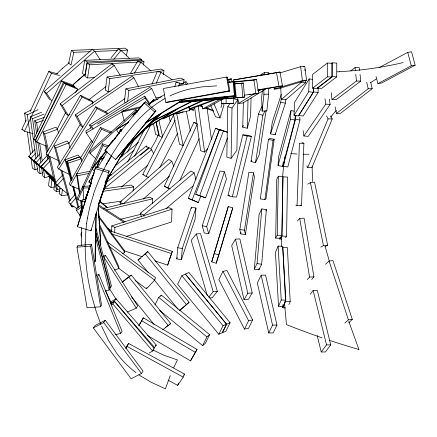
<?xml version="1.0" encoding="UTF-8"?>
<svg xmlns="http://www.w3.org/2000/svg" width="437" height="437" viewBox="0 0 437 437"><rect width="100%" height="100%" fill="white"/><g stroke="black" fill="none" stroke-linecap="round" stroke-linejoin="round"><path stroke-width="0.66" d="M332.186 76.622L332.224 62.846L336.758 63.086L336.725 76.863L321.698 88.367L317.158 88.127L332.186 76.622L336.725 76.863M81.293 245.512L81.599 227.797M81.85 213.485L82.063 201.217L82.566 199.567L85.892 199.747M85.302 242.846L85.739 232.304L86.613 223.569M95.818 214.234L94.982 261.938L95.485 260.283L96.32 212.584M230.048 103.465L227.737 106.715L226.83 157.074L231.102 158.352L236.881 150.23L237.788 99.871L233.516 98.593M231.102 158.352L232.003 107.994L237.788 99.871M281.723 239.126L279.74 239.023L279.762 237.662M279.74 239.023L281.941 236.04L282.925 176.848L287.551 177.078L286.563 236.275L285.465 237.766M275.681 238.132L276.768 179.181L278.309 176.242L282.963 176.433L281.881 235.379L280.336 238.323L275.681 238.132L277.227 235.188L278.309 176.242M280.336 238.323L280.363 236.969M318.202 87.728L318.114 92.464L303.163 115.991L298.629 115.45L313.575 91.923L313.651 87.864M312.133 166.666L312.499 181.568M251.067 97.997L250.609 116.056L247.293 128.238L242.743 127.227L243.376 102.482M247.293 128.238L248.008 100.149M313.4 88.29L313.258 92.333L298.558 115.92L294.019 115.319L294.472 102.509L309.172 78.922L312.411 79.354M294.019 115.319L308.719 91.732L309.172 78.922M111.555 231.981L111.79 225.891L168.955 207.624L172.036 209.143L171.539 221.996L126.069 236.526M114.663 232.823L114.871 227.415L111.79 225.891M297.045 205.537L299.421 143.26L303.89 143.281L301.508 205.559L297.045 205.537L295.844 205.095M114.483 270.159L118.793 268.498L118.869 266.712L99.03 223.307M295.314 115.401L295.051 120.022L282.646 166.431L278.069 165.574L278.549 156.987L290.955 110.577L294.227 111.189M282.646 166.431L282.723 165.11M278.069 165.574L290.474 119.164L290.955 110.577M282.597 176.657L283.58 166.224M152.327 203.549L152.721 198.786L149.776 197.174L103.536 208.438M176.772 258.895L177.695 247.73L191.401 207.204L195.984 208.007L195.06 219.166L181.355 259.693L176.772 258.895L177.209 257.606M181.355 259.693L182.278 248.527L195.984 208.007M191.291 208.52L191.401 207.204M254.329 269.137L259.07 214.48L261.796 208.908L266.379 209.618L261.637 264.276L258.906 269.848L254.329 269.137L257.054 263.571L261.796 208.908M258.906 269.848L259.026 268.498M262.358 90.874L261.637 97.598L262.145 111.102L266.821 110.976L268.629 94.163L268.4 88.083M262.145 111.102L263.948 94.288L263.773 89.563M183.54 83.533L183.993 79.594L180.94 78.076L125.867 88.858L124.354 101.99L126.184 102.903M127.631 101.537L128.92 90.377L125.867 88.858M283.64 165.678L284.596 158.183M49.703 175.974L48.545 185.709L50.971 187.435L54.341 187.014M50.971 187.435L52.134 177.701M163.465 74.569L163.979 70.636L161.144 69.051L107.032 77.01L105.322 90.131L108.157 91.715L110.162 91.42M108.157 91.715L109.867 78.594L107.032 77.01M54.882 182.218L53.866 189.636L56.28 191.488L59.64 191.067M56.28 191.488L56.739 188.118M268.422 139.6L260.283 198.928L264.909 199.594L266.073 198.485L274.212 139.157L269.585 138.496L268.422 139.6L273.043 140.266L274.212 139.157M264.909 199.594L273.043 140.266M285.913 99.303L285.334 103.181L275.141 134.793L270.563 133.875L272.295 122.24L281.242 94.501M275.141 134.793L275.332 133.498M270.563 133.875L280.756 102.263L281.335 98.385M284.667 157.659L284.826 156.61M133.094 190.958L133.722 186.932L131.116 185.048L103.531 188.953M266.1 110.55L259.234 154.676L255.503 162.722L251.024 161.515L258.414 114.046L261.856 106.623M255.503 162.722L262.894 115.253L264.898 110.922M239.837 229.578L248.877 172.227L253.498 172.795L254.416 177.149L245.375 234.505L240.754 233.932L239.837 229.578L244.458 230.146L245.375 234.505M240.754 233.932L240.962 232.599M244.458 230.146L253.498 172.795M60.011 188.369L59.17 193.689L61.562 195.672L67.642 194.924M61.562 195.672L62.507 189.685M143.445 65.064L143.97 61.764L141.501 60.175L87.165 63.19L85.078 76.393L87.542 77.983L94.337 77.606M87.542 77.983L89.629 64.78L87.165 63.19M84.696 60.355L82.478 73.547L84.931 75.153L87.149 61.961L84.696 60.355L138.966 57.897L141.424 59.503L141.2 60.825M86.613 223.569A157.735 146.756 15.4 0 1 87.395 218.363L89.962 206.368L93.463 194.607M104.388 157.484L101.237 156.375L100.903 158.079L103.422 158.964M71.428 50.392L68.62 63.185L71.018 65.113L73.82 52.314L71.428 50.392L125.179 48.179L127.577 50.108L126.315 55.865M227.977 195.65L242.846 134.891L247.091 135.186L251.417 136.322L236.548 197.082L232.304 196.781L227.977 195.65L229.796 195.776M232.304 196.781L247.173 136.022L251.417 136.322M299.777 117.324L299.968 119.978L287.792 166.978L283.214 166.355L295.385 119.356L295.101 115.373M87.395 218.363L87.509 217.937M242.743 127.227L243.267 125.304M174.844 86.663L176.084 82.161L182.191 83.871M178.777 86.138L179.662 82.926M220.975 107.611L222.215 103.105M154.791 260.878L167.693 265.122L168.332 262.85M167.693 265.122L172.304 251.379L109.703 230.78M94.791 171.189L92.109 169.239L92.54 167.71L106.087 150.634M81.238 215.086L79.976 214.643L82.282 207.903M96.828 167.491L100.275 157.566L103.432 158.669M211.71 261.889L228.272 206.554L232.752 207.919L218.861 254.902L216.189 263.254L211.71 261.889L228.272 206.554M216.189 263.254L232.752 207.919M77.464 226.716L95.698 166.907L109.13 171.014L90.901 230.829L77.464 226.716L95.698 166.907M210.847 105.688L215.528 116.794L219.98 117.924L223.995 104.907L223.214 103.056M109.13 171.014L108.611 172.653L95.179 168.54M90.901 230.829L91.415 229.19M202.233 225.798L219.958 171.009L224.416 171.779L226.442 178.957L208.711 233.746L204.259 232.976L202.233 225.798L206.69 226.568L208.711 233.746M206.69 226.568L224.416 171.779M168.551 262.211L172.304 251.379M85.242 199.622L91.164 183.054M96.632 167.759L100.275 157.566M79.976 214.643L82.484 207.635M85.215 199.993L91.136 183.425M98.505 204.243L108.753 175.57M98.478 204.614L108.955 175.303M135.486 280.691L146.455 288.802L146.898 287.579M146.455 288.802L154.66 280.068L155.539 277.621L107.284 241.945M227.491 138.026L205.603 197.819L195.727 194.323L219.483 129.439L227.114 132.1M199.649 195.787L223.405 130.903L227.573 132.329M82.451 206.106L80.19 212.912L82.358 207.171M84.86 199.731L91.125 183.152M96.905 167.852L101.237 156.375M85.007 200.157L89.345 188.68M100.259 198.655L106.278 182.715M106.759 181.437L109.168 175.062M98.964 202.905L110.042 173.576M200.736 196.229L198.278 202.55L188.32 198.365L215.605 128.254L221.297 130.516M198.278 202.55L192.182 199.802L219.467 129.691M170.255 375.585L165.415 388.821L151.743 382.55L140.463 375.875A96.916 90.169 15.4 0 1 138.911 374.831M294.964 118.624L296.133 115.838M330.716 116.034L332.229 118.93L311.86 167.655L307.719 167.611L328.083 118.886L326.57 115.991M152.016 84.062L157.391 71.275L160.903 72.236L172.183 79.769M156.299 83.194L160.903 72.236M189.816 109.294L193.329 110.255L194.607 107.212M278.118 246.091L275.43 252.411L278.544 306.321L283.132 306.512L285.82 300.192L282.706 246.282L278.118 246.091L281.231 300.001L278.544 306.321M158.265 135.142L155.026 141.949L151.142 148.514M125.78 348.71L128.593 343.449L184.523 374.072L183.185 377.136L177.651 385.368L168.136 380.157M177.651 385.368L178.722 382.921M285.432 307.905L282.81 307.774L285.601 301.497L282.772 247.255L287.355 247.479L290.19 301.721L288.917 304.578M124.228 120.945L121.918 112.03L122.36 111.047L141.583 106.606M171.113 114.844L189.669 110.561L190.117 109.578L189.456 107.027M108.868 146.089L102.482 143.8L77.404 197.874L77.972 199.709L82.44 201.31M77.972 199.709L83.385 188.03M84.243 186.189L103.045 145.636L102.482 143.8M170.162 189.019L164.268 186.326L193.864 122.344L196.819 123.584M167.797 188.03L197.393 124.042L193.864 122.344M179.733 180.547L199.086 138.709M251.024 161.515L251.597 160.275M173.708 367.637L177.46 359.941L164.012 355.292L152.824 349.911M33.228 133.64L24.527 131.247L21.85 129.341L26.149 120.099M30.158 111.473L48.786 71.428L57.487 73.826M24.527 131.247L30.83 117.695M31.404 116.46L51.468 73.334L48.786 71.428M61.53 80.878L63.354 82.5L35.566 140.67L33.747 139.048L61.53 80.878L71.739 84.592M72.433 86.286L73.017 85.062L74.836 86.684L74.252 87.908M261.135 275.168L257.338 283.039L268.744 332.961L273.163 332.934L276.96 325.062L265.554 275.141L261.135 275.168L272.535 325.084L268.744 332.961M222.936 271.35L218.85 279.718L244.502 329.077L248.555 328.28L252.641 319.911L226.989 270.552L222.936 271.35L248.587 320.709L244.502 329.077M265.833 210.732L266.379 209.618M154.982 304.933L158.691 297.389L161.406 295.133L209.64 334.649L205.357 343.356L202.642 345.618L159.652 310.39M160.838 296.291L161.406 295.133M202.642 345.618L206.925 336.911L209.64 334.649M109.245 287.89L110.583 287.655L111.44 285.924L95.993 228.453M181.852 275.703L177.624 284.258L218.811 334.267L222.307 332.726L226.535 324.172L185.348 274.157L181.852 275.703L223.045 325.712L218.811 334.267M226.59 324.298L222.362 332.819L225.863 331.273L230.086 322.752L188.904 272.48L185.403 274.026L226.59 324.298L230.086 322.752M46.338 146.045L36.845 142.2L35.075 140.621L64.321 82.883L75.716 87.498L77.486 89.082L75.639 92.726M36.845 142.2L66.096 84.467L64.321 82.883M57.165 129.194L65.479 112.784M121.617 156.921L126.271 147.837M127.528 152.114L133.733 140.004M127.664 162.045L144.767 128.975M134.623 156.233L150.792 124.971M148.613 177.34L146.056 176.395L142.768 174.423L173.44 115.253M146.056 176.395L175.161 120.241M159.663 167.759L177.504 133.34M81.828 232.555L80.872 234.303L81.555 236.936M105.159 290.747L109.163 290.124L110.119 288.382L95.856 233.107M111.845 132.242L100.444 127.424L69.297 183.655L70.357 185.49L78.758 189.041M70.357 185.49L101.499 129.259L100.444 127.424M138.704 325.816L143.331 317.825L197.021 349.458L190.499 360.869L147.313 335.425M139.217 325.237L143.331 317.825M190.499 360.869L197.021 349.458M76.978 247.14L77.928 245.441L91.513 244.43L101.559 305.081L100.614 306.774L87.023 307.785L76.978 247.14L90.563 246.124L91.513 244.43M106.12 165.011L107.529 162.624M92.174 104.055L93.207 102.302L91.552 100.586L80.441 95.321L46.104 153.78L47.759 155.501L58.864 160.761M47.759 155.501L82.096 97.041L80.441 95.321M68.822 143.806L80.157 124.518M151.136 71.051L140.84 62.3L137.699 61.109L130.658 73.023L132.542 73.738M134.465 73.083L140.84 62.3M235.477 239.176L231.697 245.583L244.021 299.645L248.429 299.361L252.209 292.954L239.886 238.892L235.477 239.176L247.801 293.238L244.021 299.645M91.147 183.458L88.864 182.065L94.168 173.309M97.544 167.83L107.251 151.715M115.379 138.289L120.88 129.308L122.021 130.002M105.448 181.797L128.079 144.445M104.935 182.737L129.33 142.467M136.3 308.178L137.639 305.971L105.519 255.328L104.186 257.54L136.3 308.178L127.325 312.04M108.108 161.679L111.391 156.528M107.884 113.784L106.814 112.429L95.665 106.775L57.313 167.295L58.744 169.097L69.893 174.751M58.744 169.097L97.096 108.584L95.665 106.775M80.484 158.036L91.442 140.747M120.88 129.308L119.978 130.701L121.12 131.4M88.864 182.065L89.765 180.672M126.009 347.295L128.593 343.449M183.786 375.17L184.523 374.072M111.14 304.988L112.85 303.983L114.527 301.503L154.283 348.546L152.6 351.026L149.186 353.036M110.424 303.606L114.336 301.197L116.034 298.711L156.299 345.061L154.6 347.546L153.48 348.234M329.361 99.123L330.121 104.487L308.232 136.36L303.879 136L325.773 104.121L325.008 98.762M93.338 327.903L94.976 325.57L105.312 320.266L143.079 371.133L141.435 373.466L131.1 378.77L93.338 327.903L103.673 322.599L105.312 320.266M120.645 333.398L122.087 331.459L98.997 274.573L97.555 276.512L120.645 333.398L115.434 334.671M310.281 294.248L313.132 290.436L317.355 290.468L330.743 344.897L325.445 351.982L321.222 351.949L317.191 335.556M321.222 351.949L326.521 344.864L313.132 290.436M92.109 169.239L99.729 159.631M101.843 156.965L106.502 151.093M124.561 149.765L125.408 148.7M126.255 147.635L127.101 146.564M121.584 154.496L130.477 143.292M209.815 297.93L212.207 297.744L217.364 291.342L200.523 233.62L196.339 233.948L191.182 240.35L207.269 295.478M208.815 297.089L213.174 291.67L217.364 291.342M110.889 58.061L118.503 48.775L121.022 50.479L129.45 58.389M113.833 59.246L121.022 50.479M330.651 117.05L333.934 113.199A250.303 136.983 84.8 0 1 336.452 110.457M104.907 150.295L144.095 102.799L145.363 101.783L155.96 110.96L116.772 158.456L115.505 159.472L104.907 150.295L106.175 149.279L113.494 140.403M115.647 137.797L114.357 139.359L115.81 137.934M116.51 136.754L117.373 135.71M118.662 134.143L119.525 133.099M120.814 131.532L121.677 130.488M134.596 114.833L145.363 101.783M115.505 159.472L154.693 111.976L155.96 110.96M75.055 194.476L68.604 201.949L70.412 204.363L77.262 208.749M70.412 204.363L76.005 197.885M194.634 107.573L200.676 150.754L204.625 152.071L207.679 148.607M297.471 220.876L299.727 218.32L304.103 218.178L313.941 276.911L311.69 279.467M307.315 279.609L309.565 277.053L313.941 276.911M36.839 164.547L28.711 156.348L34.911 149.361M28.711 156.348L31.153 158.15L35.583 153.158M68.188 194.285L57.094 185.37L55.171 183.234L62.791 174.833M57.094 185.37L63.37 178.454M41.641 168.119L33.96 160.412L39.838 154.015M33.96 160.412L36.309 162.313L40.827 157.391M53.871 178.394L41.029 166.366L49.244 157.56M41.029 166.366L43.23 168.409L50.075 161.067M54.576 180.361L38.554 164.825L47.688 155.053M38.554 164.825L40.81 166.825L49.031 158.03M113.423 140.364L110.561 143.287L111.828 142.413M148.28 104.825L153.846 99.57L154.78 100.526M149.072 104.438L153.846 99.57M125.621 147.957L157.134 115.821M124.982 149.028L158.407 114.947M111.479 142.347L113.418 140.446M124.523 149.197L160.33 113.981M124.818 149.274L161.106 113.587M325.592 264.276L329.077 261.026L332.999 260.643L352.304 319.452L348.819 322.703M344.902 323.08L348.387 319.835L352.304 319.452M122.01 282.084L131.264 275.108L170.709 323.5L162.646 329.859M122.158 282.231L131.264 275.108M148.34 272.693L138.026 260.004L147.799 251.575L189.063 302.338L179.76 310.428M143.811 255.213L147.799 251.575M179.787 310.314L189.063 302.338M118.509 133.028L116.406 129.614L128.899 121.852M137.409 111.036L135.951 109.643L89.771 151.53L89.967 153.267L95.796 158.822M89.967 153.267L136.142 111.386L135.951 109.643M62.262 68.511L69.467 62.551M49.605 99.625L44.192 91.475L92.191 49.408L94.578 51.195L100.352 59.891M44.192 91.475L46.579 93.261L94.578 51.195M72.629 85.046L84.882 74.306M120.743 204.052L119.973 202.184L168.775 159.401L171.79 161.319L173.855 166.3M123.496 203.653L171.79 161.319M143.123 199.174L169.556 176.002M77.955 80.288L85.319 74.323M280.767 87.444L281.259 99.549L301.109 82.522L305.523 82.801L305.414 80.108M305.523 82.801L285.672 99.827L281.259 99.549M119.656 158.107L138.392 142.418M114.368 166.639L134.143 150.077M141.446 216.992L140.43 213.251L190.882 170.982L194.11 172.823L195.973 179.683M143.997 216.337L143.658 215.086L194.11 172.823M166.136 208.509L193.181 185.851M108.119 177.449L146.248 146.024L148.891 148.252L140.534 155.14M106.333 182.529L148.984 147.537L151.655 149.787L153.737 153.846M104.263 188.669L151.655 149.787M121.366 186.992L147.695 165.394M335.081 106.857L336.539 113.363L368.205 88.76L372.182 88.706L370.723 82.2M372.182 88.706L340.516 113.309L336.539 113.363M69.92 114.341L68.314 115.576L66.184 113.959L60.126 103.82L112.085 63.818L114.215 65.435L120.273 75.574M60.126 103.82L62.256 105.443L114.215 65.435M88.667 99.904L105.809 86.706M327.379 63.037L312.581 74.432L312.592 88.214L317.131 88.432L331.929 77.043L331.918 63.256L327.379 63.037L327.389 76.819L312.592 88.214M331.148 63.665L332.224 62.846M350.692 70.887L355.046 67.604L359.334 67.691L359.618 70.379M331.273 92.781L331.983 99.499L356.461 81.031L360.749 81.124L360.044 74.405M360.749 81.124L336.272 99.587L331.983 99.499M138.026 260.004L140.359 258.283M165.514 327.324L167.595 325.794M169.152 324.647L170.709 323.5M154.059 100.472L155.321 99.598M75.153 114.936L77.12 116.384L82.866 127.265L80.9 125.818L75.153 114.936L131.892 76.295L133.864 77.742L138.698 86.908M77.12 116.384L133.864 77.742M105.339 111.965L125.004 98.571M370.614 82.653L376.213 78.988M81.615 205.15L76.093 208.799L76.48 210.536L80.911 216.501M76.48 210.536L81.998 206.887M122.54 253.651L124.747 252.193L124.365 250.456L98.565 215.769M90.94 128.101L89.552 125.015L149.656 87.526L151.748 88.547L156.746 99.652M89.552 125.015L91.65 126.042L151.748 88.547M137.333 111.413L132.695 114.286L133.706 116.013M148.351 104.585L164.591 94.523M178.509 85.898L184.884 81.948L186.206 81.621L187.555 83.92M156.632 99.947L157.795 99.226M182.147 84.133L183.89 83.057M145.57 122.77L183.261 99.418M145.15 123.524L184.583 99.09M110.446 302.153L116.034 298.711M155.179 345.749L156.299 345.061M259.174 75.765L264.347 72.591L268.449 72.324L268.81 74.252M237.608 97.555L238.7 103.334L254.23 93.824M258.256 91.36L262.287 88.897M267.531 87.924L242.797 103.066L238.7 103.334M116.406 129.614L128.085 122.595M146.766 127.484L177.127 109.234L144.784 128.931M91.661 127.533L85.832 130.98L86.247 132.935L92.748 142.446M97.495 124.086L144.723 96.156L150.077 103.99M86.247 132.935L145.144 98.117L144.723 96.156M110.545 303.852L114.527 301.503M230.081 79.441L231.26 78.78L232.194 81.97M201.479 104.399L202.784 108.862L220.499 98.997M223.957 98.418L206.832 107.95L202.784 108.862M307.697 184.152L310.428 182.628L314.558 182.147L327.608 245.13L324.877 246.654M320.747 247.134L323.484 245.616L327.608 245.13M379.092 67.637L407.716 52.391L411.561 51.795L415.15 65.195L381.752 82.981L377.912 83.576L376.028 76.557M377.912 83.576L411.31 65.79L415.15 65.195M153.748 120.492L192.619 100.838M152.923 121.371L193.618 100.8M25.832 121.879L24.587 113.15L31.142 110.004M24.587 113.15L27.302 114.844L38.03 109.692M30.989 158.134L32.42 168.201L35.135 169.895L37.516 168.748M202.735 100.335L161.925 118.913L164.028 118.46L204.221 100.166M223.045 325.712L226.535 324.172M103.127 256.361L105.519 255.328M36.042 159.139L30.224 116.865L41.679 112.233M30.224 116.865L32.567 118.722L44.017 114.09M36.506 162.493L37.795 171.888L40.138 173.746L42.547 172.773M59.317 164.416L54.215 146.067L67.085 141.004L68.614 142.948L70.073 148.192M54.215 146.067L55.75 148.006L68.614 142.948M70.248 203.74L70.614 205.051L72.143 206.991L73.984 206.269M47.611 151.841L43.044 131.974L55.92 127.172L57.569 129.226L58.482 133.198M43.044 131.974L44.694 134.028L57.569 129.226M65.037 159.833L78.081 154.982L79.381 156.834L66.342 161.685L65.037 159.833L71.127 180.781M48.376 155.151L55.838 187.599L57.487 189.653L61.164 188.281M227.371 79.845L230.933 79.168M178.416 112.872L175.865 113.822L178.149 113.615L183.256 111.719M189.27 108.846L214.813 99.368M189.642 109.348L217.735 98.926M36.577 133.509L34.703 120.743L44.203 117.433M34.703 120.743L36.648 122.753L43.613 120.328M41.51 167.098L42.788 175.827L44.732 177.843L50.43 175.854M71.444 180.465L66.812 161.248L80.026 156.959L81.282 158.828L81.921 161.477M66.812 161.248L68.068 163.121L81.282 158.828M114.871 227.415L172.036 209.143M280.133 72.875L300.629 66.681L304.742 66.348L306.539 80.222L278.353 88.749L274.239 89.082L273.983 87.1M303.464 66.735L304.742 66.348M274.239 89.082L302.426 80.555L306.539 80.222M96.391 275.212L98.997 274.573M106.475 210.05L152.721 198.786M120.601 219.27L141.08 214.283M121.918 112.03L139.813 107.901M227.213 79.692L231.26 78.78M233.587 82.172L253.935 80.08L256.574 79.501L258.535 93.392L244.365 95.157M79.561 194.017L76.53 173.986L90.202 171.189M76.53 173.986L77.387 175.789L89.11 173.391M128.92 90.377L183.993 79.594M155.938 97.921L161.242 96.883M248.587 320.709L252.641 319.911M233.904 81.921L233.549 79.949L279.97 72.05L282.466 85.876L257.535 90.153M233.549 79.949L279.97 72.05M226.656 77.043L163.443 88.487L165.743 102.302L166.595 102.537L229.807 91.087L227.508 77.273L226.656 77.043L228.961 90.858L229.807 91.087M226.175 77.518L227.508 77.273M165.743 102.302L228.961 90.858M258.294 89.951L282.466 85.876M109.867 78.594L163.979 70.636M102.771 191.308L133.722 186.932M102.799 203.784L121.639 201.124M234.177 83.931L243.333 83.101L244.562 97.096L191.362 101.488M109.13 175.15L111.828 174.816M178.973 102.285L235.417 96.08L236.127 96.342L234.74 82.396L234.03 82.134L235.417 96.08M178.334 102.695L236.127 96.342M227.737 82.282L233.145 81.73L233.828 82.041L235.095 95.987L179.694 101.641M228.759 82.353L231.473 82.074M232.828 81.938L256.574 79.501M181.033 101.122L234.407 95.676L235.095 95.987M249.035 94.365L251.073 94.157M253.788 93.879L255.142 93.742M256.497 93.6L258.535 93.392M234.522 83.817L243.333 83.101M191.706 101.373L244.562 97.096M83.784 200.015L82.915 186.402L90.257 185.916M89.061 187.735L83.052 188.129L82.915 186.402M247.801 293.238L252.209 292.954M89.629 64.78L137.174 62.141M139.212 62.027L143.97 61.764M337.113 71.826L339.735 71.684M87.149 61.961L141.424 59.503M73.82 52.314L90.153 51.648M94.916 51.451L117.367 50.528M120.088 50.419L127.577 50.108M216.654 85.87L201.747 86.908L188.953 89.17A96.916 90.169 15.4 0 0 169.944 95.954M263.948 94.288L268.629 94.163M309.014 154.245L303.032 154.239M272.535 325.084L276.96 325.062M221.472 99.352L221.483 103.367L233.658 103.645L233.642 97.62M233.658 103.645L221.483 103.367M326.521 344.864L330.743 344.897M328.083 118.886L332.229 118.93M277.227 235.188L281.881 235.379M281.231 300.001L285.82 300.192M327.389 76.819L331.929 77.043M281.941 236.04L286.563 236.275M285.601 301.497L290.19 301.721M82.063 201.217L85.39 201.397M296.942 154.021L290.709 153.567M325.773 104.121L330.121 104.487M313.575 91.923L318.114 92.464M308.719 91.732L313.258 92.333M295.385 119.356L299.968 119.978M257.054 263.571L261.637 264.276M177.695 247.73L182.278 248.527M290.474 119.164L295.051 120.022M280.756 102.263L285.334 103.181M242.846 134.891L247.173 136.022M258.414 114.046L262.894 115.253M51.468 73.334L59.541 75.557M21.85 129.341L23.09 129.685M227.737 106.715L232.003 107.994M214.381 253.536L218.861 254.902M111.648 233.904L171.665 253.651M124.458 250.898L142.528 256.841M195.727 194.323L205.603 197.819M107.852 160.21L109.119 160.647M99.789 159.21L102.318 160.089M103.045 145.636L107.518 147.236M63.354 82.5L74.836 86.684M33.747 139.048L35.02 139.512M302.087 142.609L303.89 143.281M300.306 205.117L301.508 205.559M142.768 174.423L144.046 174.898M219.483 129.439L223.405 130.903M188.32 198.365L192.182 199.802M176.084 82.161L177.979 82.866M199.332 105.186L201.861 106.136M206.286 107.792L213.24 110.392M198.911 105.607L202.708 107.027M205.865 108.207L213.453 111.047M162.258 137.267L159.472 136.224L156.08 121.721M66.096 84.467L77.486 89.082M35.075 140.621L36.337 141.135M164.268 186.326L169.589 188.56M101.499 129.259L110.501 133.061M215.605 128.254L219.265 129.898M82.096 97.041L93.207 102.302M97.096 108.584L107.655 113.937M127.254 346.514L183.185 377.136M140.43 213.251L143.658 215.086M141.55 320.682L195.246 352.315M119.973 202.184L122.486 203.779M98.757 205.002L125.009 221.81M98.281 205.953L123.966 222.395M107.513 228.114L111.506 230.67M157.391 71.275L158.516 72.029M191.073 108.747L193.329 110.255M109.692 246.823L154.66 280.068M118.487 268.127L129.456 276.233M99.986 201.31L107.628 207.684M99.27 201.32L107.196 207.69M55.171 183.234L57.285 184.933M58.34 185.78L59.399 186.632M158.691 297.389L206.925 336.911M137.699 61.109L138.731 61.983M144.095 102.799L154.693 111.976M118.503 48.775L120.486 50.637M43.23 168.409L54.095 178.58M136.142 111.386L137.114 112.309M40.81 166.825L54.407 180.011M36.309 162.313L42.547 168.573M45.907 171.943L54.549 180.618M45.961 172.451L47.879 174.379M49.321 175.821L55.078 181.601M31.153 158.15L37.369 164.421M39.756 166.83L40.712 167.797M48.84 175.996L55.051 182.267M48.31 176.127L55.002 182.879M152.579 100.444L153.513 101.4M114.336 301.197L154.6 347.546M112.85 303.983L152.6 351.026M128.91 277.26L168.36 325.652M131.319 296.526L154.042 324.407M144.997 253.635L186.266 304.403M154.359 280.101L178.001 309.183M98.549 216.96L124.747 252.193M103.673 322.599L141.435 373.466M145.144 98.117L149.35 104.268M46.579 93.261L51.632 100.871M109.605 288.901L116.537 299.837M112.085 63.818L112.762 64.949M62.256 105.443L68.314 115.576M184.884 81.948L186.572 84.822M146.248 146.024L146.87 147.182M306.807 165.874L307.719 167.611M99.516 226.339L118.793 268.498M91.65 126.042L93.037 129.128M101.542 326.04L108.6 340.691L116.477 352.938A96.916 90.169 15.4 0 0 135.907 372.619M213.999 103.733L219.98 117.924M100.86 324.38L95.998 310.887L91.595 295.428A230.212 214.19 15.4 0 1 85.182 242.841M358.919 349.485L348.824 321.512M329.077 261.026L348.387 319.835M228.649 79.376L229.611 82.555M329.165 260.621L325.221 246.73M196.339 233.948L213.174 291.67M95.932 213.786L96.315 215.097M66.342 161.685L71.668 180.017M72.651 186.02L75.311 195.181M55.75 148.006L60.12 163.738M62.125 170.943L70.324 200.441M71.597 205.024L72.143 206.991M60.776 169.66L69.521 201.118M95.834 232.795L110.583 287.655M407.716 52.391L411.31 65.79M47.551 157.391L46.775 154.299M188.68 106.737L189.669 110.561M95.408 236.832L109.163 290.124M80.026 156.959L80.342 158.281M68.068 163.121L72.061 179.683M73.82 186.97L78.769 207.509M72.881 186.43L77.994 207.63M79.594 214.256L80.392 217.566M168.9 115.767L170.288 121.699M158.806 120.333L162.662 136.814M44.694 134.028L48.349 149.924M49.873 156.544L55.963 183.032M56.269 184.354L57.487 189.653M366.747 82.254L368.205 88.76M310.428 182.628L323.484 245.616M155.971 121.792L158.85 135.776L155.632 134.41L153.442 123.758M186.364 111.249L190.357 131.122M176.614 113.128L183.136 145.587L179.492 144.276L173.369 113.811M264.347 72.591L264.833 75.159M276.523 72.706L279.019 86.531M46.448 152.715L45.497 145.089M299.727 218.32L309.565 277.053M90.563 246.124L100.614 306.774M77.387 175.789L80.02 193.149M81.129 200.496L82.243 207.837M80.572 200.692L81.79 208.706M36.648 122.753L37.932 131.488M39.603 142.91L42.269 161.045M43.449 169.108L44.732 177.843M37.861 142.238L40.914 163.067M303.114 130.641L303.879 136M253.935 80.08L255.902 93.971M27.302 114.844L32.649 152.442M33.796 160.494L35.135 169.895M27.263 131.952L30.508 154.774M207.127 108.578L211.47 139.616M198.207 106.191L204.625 152.071M32.567 118.722L35.058 136.841M35.523 140.195L37.828 156.97M38.844 164.356L40.138 173.746M300.629 66.681L302.426 80.555M355.046 67.604L355.33 70.286M355.756 74.317L356.461 81.031M233.145 81.73L234.407 95.676M241.634 83.33L242.863 97.32M284.345 301.721L286.481 324.647L296.302 328.449A184.529 37.986 22.3 0 0 321.96 337.785M282.974 163.034L283.214 166.355M98.249 205.576L100.772 245.048L98.238 205.893M283.018 304.491L283.132 306.512M282.706 305.742L282.81 307.774M304.982 69.346L305.037 70.69M301.055 81.178L301.109 82.522M281.581 246.255L281.335 235.936M226.12 98.664L226.137 103.35M358.952 349.518A184.529 37.986 22.3 0 1 329.241 340.259M111.774 303.846A217.834 202.675 15.4 0 1 105.53 290.463M93.349 194.569A230.212 214.19 15.4 0 1 116.592 147.395C128.178 130.27 141.473 113.718 158.888 102.203A96.916 90.169 15.4 0 1 165.093 98.472M403.143 62.578A184.529 91.819 -4.8 0 1 339.735 71.657M56.881 73.782A82.112 62.622 -52.9 0 1 62.294 68.56M71.548 86.471A84.942 64.78 -52.9 0 1 77.999 80.353M47.928 158.953A84.942 64.78 -52.9 0 1 47.458 157.446"/></g></svg>
